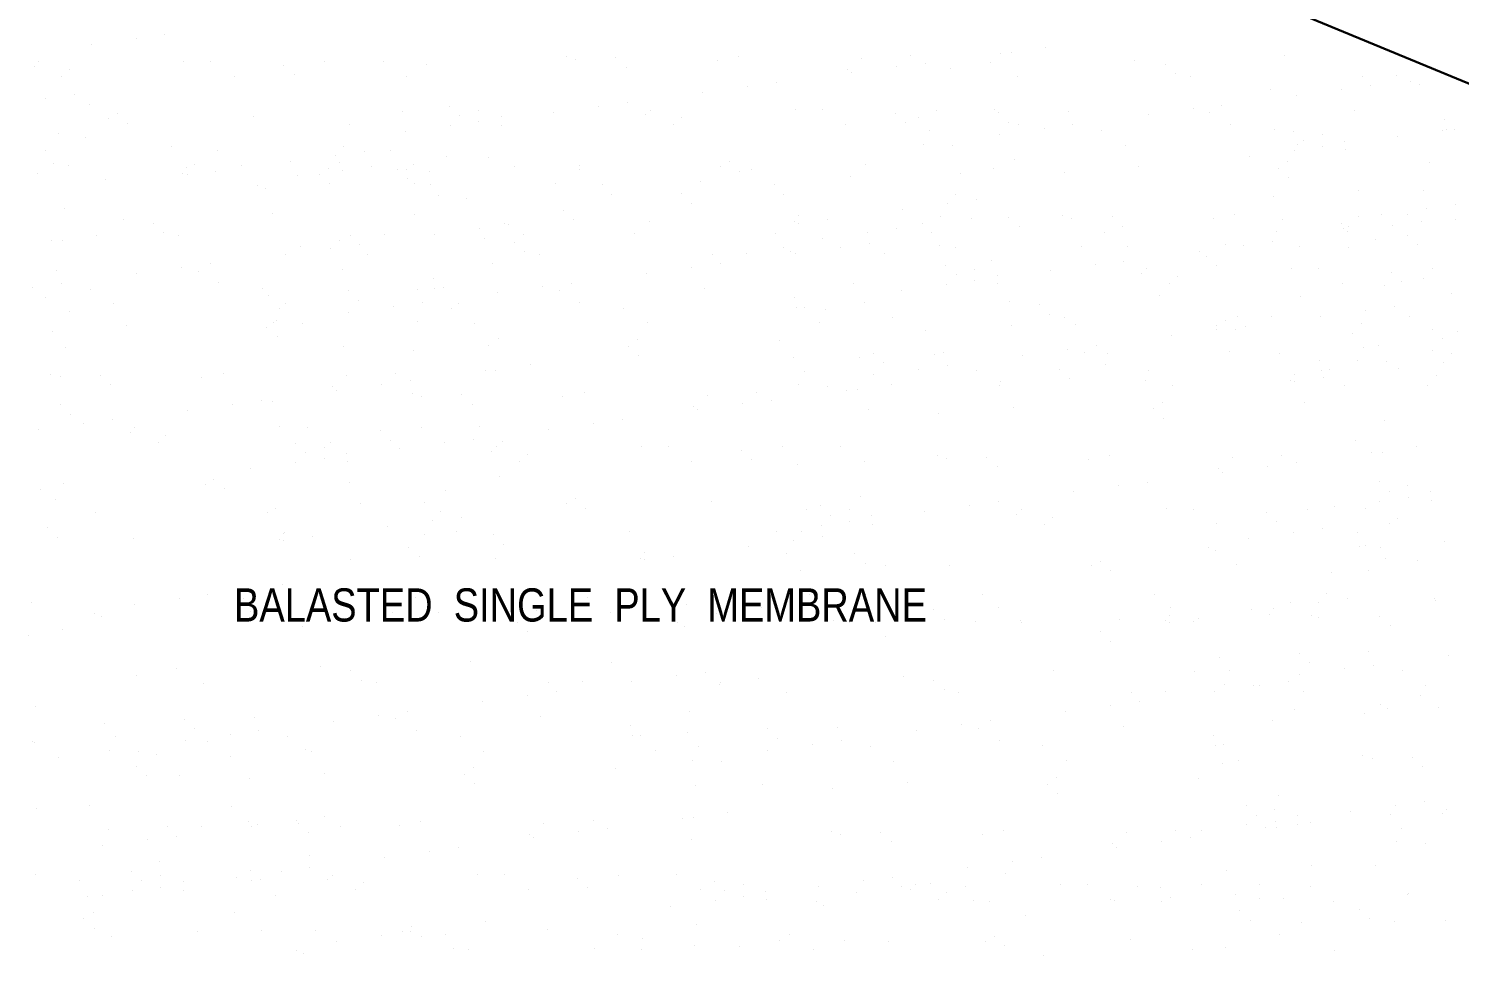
# Model space of a CAD drawing. Header units: inches. Extents: x 279 to 11006, y 233 to 7807.
# Drawn here: x 3591.6 to 3979.6, y 7100.5 to 7351.9 of the extents above; entities that cross this region are included whole.
import ezdxf

# ---------------------------------------------------------------- set-up
doc = ezdxf.new("R2010")
doc.units = ezdxf.units.IN
doc.header["$MEASUREMENT"] = 0
doc.linetypes.add('HIDDEN', pattern=[0.375, 0.25, -0.125])
doc.layers.add('ROOF LINE', color=7, linetype='Continuous', lineweight=30)
doc.layers.add('ROOFLINE', color=7, linetype='HIDDEN', lineweight=30)
doc.styles.add('ARCHENT', font='technical.ttf', dxfattribs={"height": 6})

msp = doc.modelspace()

# ---------------------------------------------------------------- linework, layer by layer
at = {"layer": 'ROOF LINE'}
msp.add_line((3793.16, 7415.33), (4009.68, 7325.59), dxfattribs=at)
at = {"layer": 'ROOFLINE', "color": 7, "linetype": 'Continuous', "lineweight": 25, "ltscale": 100}
for p, q in [((3620.77, 7349.26), (3620.77, 7349.26)), ((3628.58, 7350.29), (3628.58, 7350.29)), ((3608.57, 7347.66), (3608.57, 7347.66)), ((3855.23, 7345.25), (3855.23, 7345.25)), ((3858.1, 7345.37), (3858.1, 7345.37)), ((3867.42, 7346.85), (3867.42, 7346.85)), ((3593.09, 7341.61), (3593.09, 7341.61)), ((3594.34, 7342.91), (3594.34, 7342.91)), ((3633.6, 7343.07), (3633.6, 7343.07)), ((3641.05, 7343), (3641.05, 7343)), ((3660.84, 7342.01), (3660.84, 7342.01)), ((3671.97, 7342.89), (3671.97, 7342.89)), ((3687.76, 7343.08), (3687.76, 7343.08)), ((3699.44, 7342.13), (3699.44, 7342.13)), ((3737.47, 7344.37), (3737.47, 7344.37)), ((3739.96, 7343.59), (3739.96, 7343.59)), ((3750.91, 7343.97), (3750.91, 7343.97)), ((3753.67, 7341.43), (3753.67, 7341.43)), ((3778.33, 7343.41), (3778.33, 7343.41)), ((3784.18, 7344.46), (3784.18, 7344.46)), ((3817.59, 7343.91), (3817.59, 7343.91)), ((3827.05, 7341.54), (3827.05, 7341.54)), ((3830.89, 7344.54), (3830.89, 7344.54)), ((3834.85, 7342.56), (3834.85, 7342.56)), ((3852.38, 7342.8), (3852.38, 7342.8)), ((3891.65, 7343.3), (3891.65, 7343.3)), ((3899.8, 7342.24), (3899.8, 7342.24)), ((3932.16, 7344.76), (3932.16, 7344.76)), ((3600.66, 7338.88), (3600.66, 7338.88)), ((3602.7, 7340.8), (3602.7, 7340.8)), ((3647.37, 7338.97), (3647.37, 7338.97)), ((3663.61, 7339.48), (3663.61, 7339.48)), ((3694.09, 7339.05), (3694.09, 7339.05)), ((3794.48, 7337.25), (3794.48, 7337.25)), ((3813.69, 7340.92), (3813.69, 7340.92)), ((3814.85, 7339.93), (3814.85, 7339.93)), ((3841.66, 7341.03), (3841.66, 7341.03)), ((3859.9, 7338.86), (3859.9, 7338.86)), ((3902.57, 7339.7), (3902.57, 7339.7)), ((3906.61, 7338.95), (3906.61, 7338.95)), ((3953.32, 7339.04), (3953.32, 7339.04)), ((3962.59, 7339.19), (3962.59, 7339.19)), ((3966.34, 7337.68), (3966.34, 7337.68)), ((3975.95, 7339.19), (3975.95, 7339.19)), ((3604.06, 7333.98), (3604.06, 7333.98)), ((3774.47, 7334.61), (3774.47, 7334.61)), ((3786.67, 7336.22), (3786.67, 7336.22)), ((3928.32, 7335.43), (3928.32, 7335.43)), ((3935.57, 7333.88), (3935.57, 7333.88)), ((3947.76, 7335.48), (3947.76, 7335.48)), ((3955.57, 7336.51), (3955.57, 7336.51)), ((3968.83, 7336.9), (3968.83, 7336.9)), ((3596.25, 7332.95), (3596.25, 7332.95)), ((3608.15, 7331.28), (3608.15, 7331.28)), ((3693.15, 7329.51), (3693.15, 7329.51)), ((3705.81, 7330.8), (3705.81, 7330.8)), ((3713.53, 7329.78), (3713.53, 7329.78)), ((3746.29, 7330.9), (3746.29, 7330.9)), ((3754.1, 7331.93), (3754.1, 7331.93)), ((3760.24, 7329.86), (3760.24, 7329.86)), ((3799.5, 7330.03), (3799.5, 7330.03)), ((3806.95, 7329.95), (3806.95, 7329.95)), ((3837.87, 7329.84), (3837.87, 7329.84)), ((3853.66, 7330.04), (3853.66, 7330.04)), ((3873.56, 7329.42), (3873.56, 7329.42)), ((3907.39, 7330.17), (3907.39, 7330.17)), ((3915.2, 7331.19), (3915.2, 7331.19)), ((3951.19, 7329.74), (3951.19, 7329.74)), ((3613.37, 7327.55), (3613.37, 7327.55)), ((3615.75, 7328.84), (3615.75, 7328.84)), ((3618.52, 7326.31), (3618.52, 7326.31)), ((3652.64, 7328.05), (3652.64, 7328.05)), ((3678.54, 7325.8), (3678.54, 7325.8)), ((3705.92, 7325.58), (3705.92, 7325.58)), ((3708.58, 7328.27), (3708.58, 7328.27)), ((3713.72, 7326.61), (3713.72, 7326.61)), ((3719.73, 7328.06), (3719.73, 7328.06)), ((3719.85, 7325.75), (3719.85, 7325.75)), ((3734.1, 7329.3), (3734.1, 7329.3)), ((3758.99, 7328.57), (3758.99, 7328.57)), ((3766.56, 7325.83), (3766.56, 7325.83)), ((3768.6, 7327.75), (3768.6, 7327.75)), ((3813.28, 7325.92), (3813.28, 7325.92)), ((3826.74, 7328.96), (3826.74, 7328.96)), ((3829.51, 7326.43), (3829.51, 7326.43)), ((3833.05, 7327.96), (3833.05, 7327.96)), ((3854.71, 7329.07), (3854.71, 7329.07)), ((3857.48, 7326.54), (3857.48, 7326.54)), ((3859.99, 7326.01), (3859.99, 7326.01)), ((3874.82, 7325.88), (3874.82, 7325.88)), ((3895.19, 7328.56), (3895.19, 7328.56)), ((3911.93, 7329.24), (3911.93, 7329.24)), ((3917.5, 7326.02), (3917.5, 7326.02)), ((3975.64, 7327.23), (3975.64, 7327.23)), ((3599.82, 7323.36), (3599.82, 7323.36)), ((3607.04, 7322.49), (3607.04, 7322.49)), ((3693.72, 7323.98), (3693.72, 7323.98)), ((3835.96, 7324.27), (3835.96, 7324.27)), ((3854.82, 7323.24), (3854.82, 7323.24)), ((3867.01, 7324.85), (3867.01, 7324.85)), ((3882.67, 7324.36), (3882.67, 7324.36)), ((3929.38, 7324.44), (3929.38, 7324.44)), ((3934.69, 7324.11), (3934.69, 7324.11)), ((3942.4, 7323.08), (3942.4, 7323.08)), ((3962.98, 7322.6), (3962.98, 7322.6)), ((3975.17, 7324.21), (3975.17, 7324.21)), ((3976.1, 7324.53), (3976.1, 7324.53)), ((3978.4, 7324.7), (3978.4, 7324.7)), ((3596.24, 7318.83), (3596.24, 7318.83)), ((3630.39, 7319.94), (3630.39, 7319.94)), ((3642.95, 7318.92), (3642.95, 7318.92)), ((3677.11, 7320.03), (3677.11, 7320.03)), ((3682.78, 7318.59), (3682.78, 7318.59)), ((3689.66, 7319.01), (3689.66, 7319.01)), ((3834.44, 7320.56), (3834.44, 7320.56)), ((3842.29, 7320.24), (3842.29, 7320.24)), ((3889, 7320.33), (3889, 7320.33)), ((3934.8, 7318.89), (3934.8, 7318.89)), ((3935.71, 7320.41), (3935.71, 7320.41)), ((3937.46, 7321.57), (3937.46, 7321.57)), ((3942.6, 7319.92), (3942.6, 7319.92)), ((3948.6, 7321.37), (3948.6, 7321.37)), ((3948.73, 7319.06), (3948.73, 7319.06)), ((3598.29, 7315.24), (3598.29, 7315.24)), ((3602.56, 7314.8), (3602.56, 7314.8)), ((3634.55, 7314.17), (3634.55, 7314.17)), ((3636.66, 7315.06), (3636.66, 7315.06)), ((3649.27, 7314.89), (3649.27, 7314.89)), ((3662.78, 7315.96), (3662.78, 7315.96)), ((3672.92, 7313.99), (3672.92, 7313.99)), ((3674.98, 7317.57), (3674.98, 7317.57)), ((3675.93, 7315.56), (3675.93, 7315.56)), ((3684.64, 7314.59), (3684.64, 7314.59)), ((3695.99, 7314.98), (3695.99, 7314.98)), ((3705.01, 7317.28), (3705.01, 7317.28)), ((3716.44, 7317.02), (3716.44, 7317.02)), ((3723.51, 7314.59), (3723.51, 7314.59)), ((3740.9, 7314.69), (3740.9, 7314.69)), ((3779.27, 7314.5), (3779.27, 7314.5)), ((3781.65, 7315.8), (3781.65, 7315.8)), ((3818.54, 7315.01), (3818.54, 7315.01)), ((3853.33, 7313.9), (3853.33, 7313.9)), ((3859.05, 7316.47), (3859.05, 7316.47)), ((3892.59, 7314.4), (3892.59, 7314.4)), ((3922.6, 7317.29), (3922.6, 7317.29)), ((3930.55, 7314.06), (3930.55, 7314.06)), ((3933.11, 7315.86), (3933.11, 7315.86)), ((3971.48, 7315.68), (3971.48, 7315.68)), ((3594.04, 7312.71), (3594.04, 7312.71)), ((3612.43, 7311.11), (3612.43, 7311.11)), ((3633.45, 7312.63), (3633.45, 7312.63)), ((3634.6, 7312.25), (3634.6, 7312.25)), ((3642.41, 7313.28), (3642.41, 7313.28)), ((3664.64, 7311.96), (3664.64, 7311.96)), ((3670.57, 7312.32), (3670.57, 7312.32)), ((3676.83, 7313.56), (3676.83, 7313.56)), ((3691.59, 7313.84), (3691.59, 7313.84)), ((3694.21, 7313.62), (3694.21, 7313.62)), ((3694.35, 7311.3), (3694.35, 7311.3)), ((3696.27, 7310.02), (3696.27, 7310.02)), ((3700.39, 7313.22), (3700.39, 7313.22)), ((3740.92, 7313.7), (3740.92, 7313.7)), ((3773.9, 7310.34), (3773.9, 7310.34)), ((3784.42, 7313.26), (3784.42, 7313.26)), ((3787.63, 7313.79), (3787.63, 7313.79)), ((3814.41, 7311.8), (3814.41, 7311.8)), ((3844.44, 7312.75), (3844.44, 7312.75)), ((3872.41, 7312.86), (3872.41, 7312.86)), ((3933.31, 7311.53), (3933.31, 7311.53)), ((3653.82, 7309.5), (3653.82, 7309.5)), ((3655.75, 7308.56), (3655.75, 7308.56)), ((3673.34, 7309.79), (3673.34, 7309.79)), ((3700.53, 7309.59), (3700.53, 7309.59)), ((3702.87, 7306.72), (3702.87, 7306.72)), ((3734.64, 7309.84), (3734.64, 7309.84)), ((3747.25, 7309.67), (3747.25, 7309.67)), ((3749.58, 7306.81), (3749.58, 7306.81)), ((3768.55, 7307.1), (3768.55, 7307.1)), ((3793.96, 7309.76), (3793.96, 7309.76)), ((3796.29, 7306.9), (3796.29, 7306.9)), ((3843.01, 7306.98), (3843.01, 7306.98)), ((3929.27, 7306.53), (3929.27, 7306.53)), ((3952.39, 7307.89), (3952.39, 7307.89)), ((3969.78, 7307.99), (3969.78, 7307.99)), ((3601.45, 7303.17), (3601.45, 7303.17)), ((3710.4, 7305.89), (3710.4, 7305.89)), ((3736.56, 7302.63), (3736.56, 7302.63)), ((3771.31, 7304.57), (3771.31, 7304.57)), ((3828.68, 7302.91), (3828.68, 7302.91)), ((3840.88, 7304.52), (3840.88, 7304.52)), ((3848.68, 7305.55), (3848.68, 7305.55)), ((3970.75, 7303.13), (3970.75, 7303.13)), ((3978.56, 7304.16), (3978.56, 7304.16)), ((3617.33, 7300.22), (3617.33, 7300.22)), ((3625.48, 7299.15), (3625.48, 7299.15)), ((3657.84, 7301.68), (3657.84, 7301.68)), ((3696.21, 7301.5), (3696.21, 7301.5)), ((3720.67, 7299.16), (3720.67, 7299.16)), ((3721.63, 7298.74), (3721.63, 7298.74)), ((3739.32, 7300.1), (3739.32, 7300.1)), ((3759.94, 7299.66), (3759.94, 7299.66)), ((3799.35, 7299.58), (3799.35, 7299.58)), ((3800.45, 7301.12), (3800.45, 7301.12)), ((3800.5, 7299.2), (3800.5, 7299.2)), ((3808.31, 7300.23), (3808.31, 7300.23)), ((3833.99, 7299.06), (3833.99, 7299.06)), ((3838.82, 7300.94), (3838.82, 7300.94)), ((3847.4, 7300.31), (3847.4, 7300.31)), ((3857.49, 7300.79), (3857.49, 7300.79)), ((3872.02, 7301.3), (3872.02, 7301.3)), ((3874.51, 7300.52), (3874.51, 7300.52)), ((3885.46, 7300.9), (3885.46, 7300.9)), ((3888.22, 7298.36), (3888.22, 7298.36)), ((3912.88, 7300.34), (3912.88, 7300.34)), ((3918.73, 7301.39), (3918.73, 7301.39)), ((3931.75, 7300.03), (3931.75, 7300.03)), ((3947.74, 7299.07), (3947.74, 7299.07)), ((3952.14, 7300.84), (3952.14, 7300.84)), ((3958.56, 7301.53), (3958.56, 7301.53)), ((3961.6, 7298.47), (3961.6, 7298.47)), ((3965.44, 7301.48), (3965.44, 7301.48)), ((3969.4, 7299.5), (3969.4, 7299.5)), ((3978.46, 7300.12), (3978.46, 7300.12)), ((3610.08, 7295.94), (3610.08, 7295.94)), ((3628.25, 7296.62), (3628.25, 7296.62)), ((3632.29, 7295.87), (3632.29, 7295.87)), ((3676.04, 7294.5), (3676.04, 7294.5)), ((3679, 7295.95), (3679, 7295.95)), ((3688.27, 7296.11), (3688.27, 7296.11)), ((3701.63, 7296.11), (3701.63, 7296.11)), ((3713.82, 7297.72), (3713.82, 7297.72)), ((3715.3, 7295), (3715.3, 7295)), ((3725.72, 7296.04), (3725.72, 7296.04)), ((3755.81, 7296.46), (3755.81, 7296.46)), ((3794.18, 7296.28), (3794.18, 7296.28)), ((3807.02, 7294.99), (3807.02, 7294.99)), ((3819.22, 7296.6), (3819.22, 7296.6)), ((3827.03, 7297.63), (3827.03, 7297.63)), ((3836.59, 7296.65), (3836.59, 7296.65)), ((3860.25, 7298.26), (3860.25, 7298.26)), ((3883.31, 7296.74), (3883.31, 7296.74)), ((3930.02, 7296.83), (3930.02, 7296.83)), ((3948.24, 7297.85), (3948.24, 7297.85)), ((3949.4, 7296.86), (3949.4, 7296.86)), ((3949.67, 7298.13), (3949.67, 7298.13)), ((3956.8, 7294.84), (3956.8, 7294.84)), ((3965.44, 7295.94), (3965.44, 7295.94)), ((3597.89, 7294.33), (3597.89, 7294.33)), ((3600.77, 7294.45), (3600.77, 7294.45)), ((3661.25, 7290.79), (3661.25, 7290.79)), ((3665.31, 7292.73), (3665.31, 7292.73)), ((3673.44, 7292.4), (3673.44, 7292.4)), ((3681.25, 7293.43), (3681.25, 7293.43)), ((3723.45, 7293.94), (3723.45, 7293.94)), ((3726.22, 7291.4), (3726.22, 7291.4)), ((3730.26, 7290.65), (3730.26, 7290.65)), ((3776.98, 7290.74), (3776.98, 7290.74)), ((3786.24, 7290.89), (3786.24, 7290.89)), ((3796.21, 7292.54), (3796.21, 7292.54)), ((3798.14, 7291.6), (3798.14, 7291.6)), ((3799.6, 7290.89), (3799.6, 7290.89)), ((3811.79, 7292.5), (3811.79, 7292.5)), ((3819.6, 7293.53), (3819.6, 7293.53)), ((3823.69, 7290.82), (3823.69, 7290.82)), ((3838.65, 7293.06), (3838.65, 7293.06)), ((3842.92, 7292.62), (3842.92, 7292.62)), ((3877.02, 7292.88), (3877.02, 7292.88)), ((3889.63, 7292.71), (3889.63, 7292.71)), ((3909.03, 7291.54), (3909.03, 7291.54)), ((3916.29, 7293.38), (3916.29, 7293.38)), ((3921.22, 7293.15), (3921.22, 7293.15)), ((3929.03, 7294.18), (3929.03, 7294.18)), ((3936.34, 7292.8), (3936.34, 7292.8)), ((3949.55, 7292.47), (3949.55, 7292.47)), ((3968.2, 7293.4), (3968.2, 7293.4)), ((3633.07, 7287.08), (3633.07, 7287.08)), ((3640.88, 7288.11), (3640.88, 7288.11)), ((3683.55, 7290.56), (3683.55, 7290.56)), ((3717.39, 7288.12), (3717.39, 7288.12)), ((3771.42, 7287.18), (3771.42, 7287.18)), ((3779.22, 7288.21), (3779.22, 7288.21)), ((3840.36, 7287.73), (3840.36, 7287.73)), ((3852.79, 7288.93), (3852.79, 7288.93)), ((3880.84, 7287.83), (3880.84, 7287.83)), ((3888.65, 7288.86), (3888.65, 7288.86)), ((3894.79, 7286.8), (3894.79, 7286.8)), ((3910.93, 7290.14), (3910.93, 7290.14)), ((3913.7, 7287.61), (3913.7, 7287.61)), ((3934.05, 7286.96), (3934.05, 7286.96)), ((3941.5, 7286.88), (3941.5, 7286.88)), ((3972.42, 7286.78), (3972.42, 7286.78)), ((3599.24, 7286.34), (3599.24, 7286.34)), ((3620.87, 7285.48), (3620.87, 7285.48)), ((3637.61, 7286.16), (3637.61, 7286.16)), ((3643.18, 7282.94), (3643.18, 7282.94)), ((3676.87, 7286.66), (3676.87, 7286.66)), ((3701.32, 7284.15), (3701.32, 7284.15)), ((3738.85, 7282.89), (3738.85, 7282.89)), ((3759.22, 7285.58), (3759.22, 7285.58)), ((3815.36, 7282.9), (3815.36, 7282.9)), ((3843.13, 7285.2), (3843.13, 7285.2)), ((3848.08, 7286.71), (3848.08, 7286.71)), ((3848.27, 7283.54), (3848.27, 7283.54)), ((3854.28, 7285), (3854.28, 7285)), ((3868.65, 7286.23), (3868.65, 7286.23)), ((3893.54, 7285.5), (3893.54, 7285.5)), ((3903.15, 7284.68), (3903.15, 7284.68)), ((3947.83, 7282.85), (3947.83, 7282.85)), ((3961.29, 7285.89), (3961.29, 7285.89)), ((3964.06, 7283.36), (3964.06, 7283.36)), ((3969.95, 7284.07), (3969.95, 7284.07)), ((3592.69, 7281.77), (3592.69, 7281.77)), ((3596.32, 7279.12), (3596.32, 7279.12)), ((3600.5, 7282.79), (3600.5, 7282.79)), ((3608.35, 7281.27), (3608.35, 7281.27)), ((3655.06, 7281.36), (3655.06, 7281.36)), ((3656.7, 7279.66), (3656.7, 7279.66)), ((3678.36, 7280.77), (3678.36, 7280.77)), ((3697.21, 7281.12), (3697.21, 7281.12)), ((3701.78, 7281.45), (3701.78, 7281.45)), ((3704.08, 7281.61), (3704.08, 7281.61)), ((3718.85, 7280.26), (3718.85, 7280.26)), ((3731.04, 7281.86), (3731.04, 7281.86)), ((3735.58, 7280.94), (3735.58, 7280.94)), ((3774.85, 7281.44), (3774.85, 7281.44)), ((3828.27, 7280.91), (3828.27, 7280.91)), ((3840.47, 7282.52), (3840.47, 7282.52)), ((3854.4, 7282.68), (3854.4, 7282.68)), ((3898.2, 7279.5), (3898.2, 7279.5)), ((3901.11, 7282.77), (3901.11, 7282.77)), ((3936.57, 7279.32), (3936.57, 7279.32)), ((3959.23, 7282.29), (3959.23, 7282.29)), ((3977.47, 7280.13), (3977.47, 7280.13)), ((3602.65, 7275.09), (3602.65, 7275.09)), ((3614.68, 7277.24), (3614.68, 7277.24)), ((3659.61, 7275.97), (3659.61, 7275.97)), ((3661.39, 7277.33), (3661.39, 7277.33)), ((3681.13, 7278.23), (3681.13, 7278.23)), ((3690.66, 7276.55), (3690.66, 7276.55)), ((3698.47, 7277.58), (3698.47, 7277.58)), ((3706.32, 7276.06), (3706.32, 7276.06)), ((3708.1, 7277.42), (3708.1, 7277.42)), ((3741.15, 7277.72), (3741.15, 7277.72)), ((3753.04, 7276.14), (3753.04, 7276.14)), ((3799.29, 7278.93), (3799.29, 7278.93)), ((3799.75, 7276.23), (3799.75, 7276.23)), ((3802.06, 7276.4), (3802.06, 7276.4)), ((3807.7, 7275.76), (3807.7, 7275.76)), ((3818.42, 7277.54), (3818.42, 7277.54)), ((3857.69, 7278.04), (3857.69, 7278.04)), ((3865.84, 7276.97), (3865.84, 7276.97)), ((3954.18, 7275.54), (3954.18, 7275.54)), ((3961.99, 7276.56), (3961.99, 7276.56)), ((3618.27, 7271.32), (3618.27, 7271.32)), ((3658.1, 7272.26), (3658.1, 7272.26)), ((3658.79, 7272.78), (3658.79, 7272.78)), ((3665.94, 7271.94), (3665.94, 7271.94)), ((3678.47, 7274.94), (3678.47, 7274.94)), ((3697.16, 7272.6), (3697.16, 7272.6)), ((3712.65, 7272.03), (3712.65, 7272.03)), ((3759.36, 7272.11), (3759.36, 7272.11)), ((3806.07, 7272.2), (3806.07, 7272.2)), ((3825.94, 7273.6), (3825.94, 7273.6)), ((3858.06, 7271.52), (3858.06, 7271.52)), ((3868.61, 7274.44), (3868.61, 7274.44)), ((3872.65, 7273.69), (3872.65, 7273.69)), ((3875.45, 7271.62), (3875.45, 7271.62)), ((3913.82, 7271.43), (3913.82, 7271.43)), ((3916.2, 7272.73), (3916.2, 7272.73)), ((3919.36, 7273.77), (3919.36, 7273.77)), ((3921.61, 7271.25), (3921.61, 7271.25)), ((3928.63, 7273.93), (3928.63, 7273.93)), ((3941.99, 7273.93), (3941.99, 7273.93)), ((3953.09, 7271.94), (3953.09, 7271.94)), ((3966.07, 7273.86), (3966.07, 7273.86)), ((3598.09, 7269.77), (3598.09, 7269.77)), ((3656.23, 7270.98), (3656.23, 7270.98)), ((3658.99, 7268.45), (3658.99, 7268.45)), ((3719.01, 7267.93), (3719.01, 7267.93)), ((3756.76, 7267.56), (3756.76, 7267.56)), ((3795.13, 7267.38), (3795.13, 7267.38)), ((3834.94, 7270.16), (3834.94, 7270.16)), ((3901.61, 7268.61), (3901.61, 7268.61)), ((3913.8, 7270.22), (3913.8, 7270.22)), ((3918.97, 7270.19), (3918.97, 7270.19)), ((3950.62, 7269.23), (3950.62, 7269.23)), ((3972.28, 7270.34), (3972.28, 7270.34)), ((3975.04, 7267.8), (3975.04, 7267.8)), ((3978.99, 7269.68), (3978.99, 7269.68)), ((3601.71, 7265.55), (3601.71, 7265.55)), ((3676.98, 7265.6), (3676.98, 7265.6)), ((3696.06, 7264.55), (3696.06, 7264.55)), ((3716.25, 7266.1), (3716.25, 7266.1)), ((3754.2, 7265.76), (3754.2, 7265.76)), ((3820.75, 7263.81), (3820.75, 7263.81)), ((3837.42, 7263.65), (3837.42, 7263.65)), ((3839.6, 7264.16), (3839.6, 7264.16)), ((3873.43, 7264.9), (3873.43, 7264.9)), ((3877.97, 7263.98), (3877.97, 7263.98)), ((3881.23, 7265.93), (3881.23, 7265.93)), ((3884.13, 7263.74), (3884.13, 7263.74)), ((3917.23, 7264.48), (3917.23, 7264.48)), ((3930.84, 7263.83), (3930.84, 7263.83)), ((3953.53, 7265.54), (3953.53, 7265.54)), ((3957.75, 7265.94), (3957.75, 7265.94)), ((3972.39, 7264.51), (3972.39, 7264.51)), ((3977.56, 7263.91), (3977.56, 7263.91)), ((3727.65, 7260.7), (3727.65, 7260.7)), ((3756.96, 7263.23), (3756.96, 7263.23)), ((3799.09, 7262.7), (3799.09, 7262.7)), ((3816.99, 7262.72), (3816.99, 7262.72)), ((3823.51, 7261.27), (3823.51, 7261.27)), ((3833.05, 7259.58), (3833.05, 7259.58)), ((3840.86, 7260.61), (3840.86, 7260.61)), ((3861.23, 7263.3), (3861.23, 7263.3)), ((3871.11, 7259.56), (3871.11, 7259.56)), ((3883.54, 7260.76), (3883.54, 7260.76)), ((3941.68, 7261.97), (3941.68, 7261.97)), ((3952.01, 7261.83), (3952.01, 7261.83)), ((3959.85, 7261.51), (3959.85, 7261.51)), ((3963.23, 7259.85), (3963.23, 7259.85)), ((3975.43, 7261.45), (3975.43, 7261.45)), ((3597.69, 7258.22), (3597.69, 7258.22)), ((3600.19, 7257.44), (3600.19, 7257.44)), ((3611.14, 7257.81), (3611.14, 7257.81)), ((3638.56, 7257.25), (3638.56, 7257.25)), ((3644.41, 7258.3), (3644.41, 7258.3)), ((3677.82, 7257.76), (3677.82, 7257.76)), ((3691.12, 7258.39), (3691.12, 7258.39)), ((3695.08, 7256.41), (3695.08, 7256.41)), ((3715.46, 7259.09), (3715.46, 7259.09)), ((3718.33, 7259.22), (3718.33, 7259.22)), ((3802, 7259.01), (3802, 7259.01)), ((3820.86, 7257.98), (3820.86, 7257.98)), ((3848.71, 7259.09), (3848.71, 7259.09)), ((3855.22, 7256.09), (3855.22, 7256.09)), ((3873.88, 7257.03), (3873.88, 7257.03)), ((3894.49, 7256.6), (3894.49, 7256.6)), ((3895.42, 7259.18), (3895.42, 7259.18)), ((3933.9, 7256.51), (3933.9, 7256.51)), ((3935, 7258.06), (3935, 7258.06)), ((3935.05, 7256.13), (3935.05, 7256.13)), ((3942.13, 7259.27), (3942.13, 7259.27)), ((3942.86, 7257.16), (3942.86, 7257.16)), ((3944.44, 7259.43), (3944.44, 7259.43)), ((3973.37, 7257.87), (3973.37, 7257.87)), ((3613.9, 7255.28), (3613.9, 7255.28)), ((3673.92, 7254.77), (3673.92, 7254.77)), ((3675.08, 7253.78), (3675.08, 7253.78)), ((3687.28, 7255.38), (3687.28, 7255.38)), ((3695.67, 7253), (3695.67, 7253)), ((3698.16, 7252.22), (3698.16, 7252.22)), ((3709.11, 7252.6), (3709.11, 7252.6)), ((3736.53, 7252.04), (3736.53, 7252.04)), ((3742.38, 7253.09), (3742.38, 7253.09)), ((3775.79, 7252.54), (3775.79, 7252.54)), ((3789.09, 7253.17), (3789.09, 7253.17)), ((3800.48, 7255.3), (3800.48, 7255.3)), ((3808.32, 7254.98), (3808.32, 7254.98)), ((3813.43, 7253.88), (3813.43, 7253.88)), ((3816.31, 7254), (3816.31, 7254)), ((3825.62, 7255.48), (3825.62, 7255.48)), ((3855.04, 7255.06), (3855.04, 7255.06)), ((3901.75, 7255.15), (3901.75, 7255.15)), ((3948.46, 7255.24), (3948.46, 7255.24)), ((3970.9, 7255.17), (3970.9, 7255.17)), ((3600.15, 7249.88), (3600.15, 7249.88)), ((3634.7, 7248.46), (3634.7, 7248.46)), ((3646.9, 7250.07), (3646.9, 7250.07)), ((3654.71, 7251.09), (3654.71, 7251.09)), ((3657.64, 7250.76), (3657.64, 7250.76)), ((3711.87, 7250.06), (3711.87, 7250.06)), ((3771.89, 7249.55), (3771.89, 7249.55)), ((3773.05, 7248.56), (3773.05, 7248.56)), ((3785.25, 7250.17), (3785.25, 7250.17)), ((3793.06, 7251.19), (3793.06, 7251.19)), ((3819.37, 7248.63), (3819.37, 7248.63)), ((3858.63, 7249.14), (3858.63, 7249.14)), ((3896.59, 7248.8), (3896.59, 7248.8)), ((3899.15, 7250.6), (3899.15, 7250.6)), ((3937.52, 7250.41), (3937.52, 7250.41)), ((3602.91, 7247.34), (3602.91, 7247.34)), ((3606.52, 7244.75), (3606.52, 7244.75)), ((3614.33, 7245.78), (3614.33, 7245.78)), ((3744.87, 7244.85), (3744.87, 7244.85)), ((3752.68, 7245.88), (3752.68, 7245.88)), ((3838.44, 7247.59), (3838.44, 7247.59)), ((3899.35, 7246.27), (3899.35, 7246.27)), ((3959.37, 7245.75), (3959.37, 7245.75)), ((3594.33, 7243.14), (3594.33, 7243.14)), ((3619.22, 7242.41), (3619.22, 7242.41)), ((3620.47, 7243.71), (3620.47, 7243.71)), ((3628.83, 7241.6), (3628.83, 7241.6)), ((3659.73, 7243.88), (3659.73, 7243.88)), ((3667.18, 7243.8), (3667.18, 7243.8)), ((3686.97, 7242.81), (3686.97, 7242.81)), ((3689.74, 7240.28), (3689.74, 7240.28)), ((3698.1, 7243.69), (3698.1, 7243.69)), ((3712.3, 7240.56), (3712.3, 7240.56)), ((3713.89, 7243.89), (3713.89, 7243.89)), ((3732.68, 7243.24), (3732.68, 7243.24)), ((3951.56, 7240.33), (3951.56, 7240.33)), ((3626.79, 7239.68), (3626.79, 7239.68)), ((3664.02, 7239.43), (3664.02, 7239.43)), ((3666.78, 7236.9), (3666.78, 7236.9)), ((3671.73, 7238.41), (3671.73, 7238.41)), ((3673.5, 7239.77), (3673.5, 7239.77)), ((3677.93, 7236.69), (3677.93, 7236.69)), ((3692.3, 7237.93), (3692.3, 7237.93)), ((3704.5, 7239.53), (3704.5, 7239.53)), ((3717.19, 7237.2), (3717.19, 7237.2)), ((3718.44, 7238.49), (3718.44, 7238.49)), ((3720.22, 7239.86), (3720.22, 7239.86)), ((3726.8, 7236.38), (3726.8, 7236.38)), ((3757.7, 7238.66), (3757.7, 7238.66)), ((3765.15, 7238.58), (3765.15, 7238.58)), ((3784.94, 7237.59), (3784.94, 7237.59)), ((3796.08, 7238.48), (3796.08, 7238.48)), ((3811.86, 7238.67), (3811.86, 7238.67)), ((3955.82, 7236.91), (3955.82, 7236.91)), ((3958.69, 7237.04), (3958.69, 7237.04)), ((3968.01, 7238.52), (3968.01, 7238.52)), ((3651.92, 7232.61), (3651.92, 7232.61)), ((3664.12, 7234.21), (3664.12, 7234.21)), ((3671.93, 7235.24), (3671.93, 7235.24)), ((3678.05, 7234.38), (3678.05, 7234.38)), ((3724.76, 7234.47), (3724.76, 7234.47)), ((3771.48, 7234.55), (3771.48, 7234.55)), ((3787.71, 7235.06), (3787.71, 7235.06)), ((3800.03, 7233.79), (3800.03, 7233.79)), ((3818.19, 7234.64), (3818.19, 7234.64)), ((3838.05, 7236.04), (3838.05, 7236.04)), ((3840.54, 7235.26), (3840.54, 7235.26)), ((3851.49, 7235.63), (3851.49, 7235.63)), ((3854.26, 7233.1), (3854.26, 7233.1)), ((3878.92, 7235.07), (3878.92, 7235.07)), ((3884.77, 7236.12), (3884.77, 7236.12)), ((3914.28, 7232.59), (3914.28, 7232.59)), ((3918.18, 7235.58), (3918.18, 7235.58)), ((3927.63, 7233.2), (3927.63, 7233.2)), ((3931.48, 7236.21), (3931.48, 7236.21)), ((3935.44, 7234.23), (3935.44, 7234.23)), ((3601.13, 7228.53), (3601.13, 7228.53)), ((3641.88, 7229.64), (3641.88, 7229.64)), ((3678.77, 7228.85), (3678.77, 7228.85)), ((3719.28, 7230.31), (3719.28, 7230.31)), ((3895.07, 7228.91), (3895.07, 7228.91)), ((3915.44, 7231.6), (3915.44, 7231.6)), ((3957.93, 7229), (3957.93, 7229)), ((3594.92, 7226.95), (3594.92, 7226.95)), ((3639.5, 7228.35), (3639.5, 7228.35)), ((3644.65, 7227.11), (3644.65, 7227.11)), ((3704.67, 7226.6), (3704.67, 7226.6)), ((3817.25, 7225.1), (3817.25, 7225.1)), ((3875.06, 7226.28), (3875.06, 7226.28)), ((3887.26, 7227.89), (3887.26, 7227.89)), ((3960.7, 7226.47), (3960.7, 7226.47)), ((3965.64, 7227.98), (3965.64, 7227.98)), ((3965.84, 7224.81), (3965.84, 7224.81)), ((3971.84, 7226.26), (3971.84, 7226.26)), ((3599.01, 7224.25), (3599.01, 7224.25)), ((3658.59, 7221.86), (3658.59, 7221.86)), ((3681.71, 7223.22), (3681.71, 7223.22)), ((3699.1, 7223.32), (3699.1, 7223.32)), ((3703.23, 7220.83), (3703.23, 7220.83)), ((3737.47, 7223.13), (3737.47, 7223.13)), ((3739.85, 7224.43), (3739.85, 7224.43)), ((3742.62, 7221.89), (3742.62, 7221.89)), ((3776.74, 7223.64), (3776.74, 7223.64)), ((3802.64, 7221.38), (3802.64, 7221.38)), ((3806.4, 7222.47), (3806.4, 7222.47)), ((3814.11, 7221.45), (3814.11, 7221.45)), ((3834.69, 7220.96), (3834.69, 7220.96)), ((3846.88, 7222.57), (3846.88, 7222.57)), ((3854.69, 7223.6), (3854.69, 7223.6)), ((3860.83, 7221.53), (3860.83, 7221.53)), ((3900.09, 7221.7), (3900.09, 7221.7)), ((3907.54, 7221.62), (3907.54, 7221.62)), ((3938.46, 7221.51), (3938.46, 7221.51)), ((3945.84, 7222.18), (3945.84, 7222.18)), ((3954.25, 7221.71), (3954.25, 7221.71)), ((3958.04, 7223.78), (3958.04, 7223.78)), ((3971.97, 7223.95), (3971.97, 7223.95)), ((3609.81, 7220.66), (3609.81, 7220.66)), ((3656.52, 7220.74), (3656.52, 7220.74)), ((3701.11, 7218.37), (3701.11, 7218.37)), ((3708.91, 7219.4), (3708.91, 7219.4)), ((3806.51, 7217.25), (3806.51, 7217.25)), ((3809.17, 7219.93), (3809.17, 7219.93)), ((3814.31, 7218.28), (3814.31, 7218.28)), ((3820.31, 7219.73), (3820.31, 7219.73)), ((3820.44, 7217.42), (3820.44, 7217.42)), ((3859.58, 7220.23), (3859.58, 7220.23)), ((3867.15, 7217.5), (3867.15, 7217.5)), ((3869.19, 7219.42), (3869.19, 7219.42)), ((3913.86, 7217.59), (3913.86, 7217.59)), ((3927.33, 7220.63), (3927.33, 7220.63)), ((3930.1, 7218.1), (3930.1, 7218.1)), ((3960.58, 7217.68), (3960.58, 7217.68)), ((3962.83, 7218.98), (3962.83, 7218.98)), ((3596.79, 7216.48), (3596.79, 7216.48)), ((3599.55, 7213.94), (3599.55, 7213.94)), ((3620.16, 7213.51), (3620.16, 7213.51)), ((3659.58, 7213.43), (3659.58, 7213.43)), ((3660.68, 7214.97), (3660.68, 7214.97)), ((3660.73, 7213.05), (3660.73, 7213.05)), ((3661.07, 7215.35), (3661.07, 7215.35)), ((3668.54, 7214.08), (3668.54, 7214.08)), ((3688.91, 7216.76), (3688.91, 7216.76)), ((3699.05, 7214.79), (3699.05, 7214.79)), ((3707.78, 7215.44), (3707.78, 7215.44)), ((3717.72, 7214.64), (3717.72, 7214.64)), ((3754.5, 7215.53), (3754.5, 7215.53)), ((3794.31, 7215.65), (3794.31, 7215.65)), ((3799.08, 7213.15), (3799.08, 7213.15)), ((3801.21, 7215.61), (3801.21, 7215.61)), ((3806.89, 7214.18), (3806.89, 7214.18)), ((3922.45, 7213.66), (3922.45, 7213.66)), ((3934.64, 7215.27), (3934.64, 7215.27)), ((3942.45, 7216.3), (3942.45, 7216.3)), ((3952.02, 7215.32), (3952.02, 7215.32)), ((3694.76, 7211.26), (3694.76, 7211.26)), ((3720.48, 7212.11), (3720.48, 7212.11)), ((3758.65, 7209.76), (3758.65, 7209.76)), ((3786.88, 7211.54), (3786.88, 7211.54)), ((3797.02, 7209.57), (3797.02, 7209.57)), ((3815.69, 7209.42), (3815.69, 7209.42)), ((3911.63, 7211.21), (3911.63, 7211.21)), ((3913.56, 7210.27), (3913.56, 7210.27)), ((3952.51, 7211.42), (3952.51, 7211.42)), ((3954.08, 7211.73), (3954.08, 7211.73)), ((3958.35, 7211.29), (3958.35, 7211.29)), ((3975.63, 7212.79), (3975.63, 7212.79)), ((3678.87, 7207.79), (3678.87, 7207.79)), ((3697.53, 7208.73), (3697.53, 7208.73)), ((3718.14, 7208.29), (3718.14, 7208.29)), ((3757.55, 7208.21), (3757.55, 7208.21)), ((3758.7, 7207.83), (3758.7, 7207.83)), ((3766.51, 7208.86), (3766.51, 7208.86)), ((3818.46, 7206.89), (3818.46, 7206.89)), ((3824.1, 7206.25), (3824.1, 7206.25)), ((3841.49, 7206.35), (3841.49, 7206.35)), ((3879.86, 7206.17), (3879.86, 7206.17)), ((3882.24, 7207.46), (3882.24, 7207.46)), ((3919.13, 7206.67), (3919.13, 7206.67)), ((3959.64, 7208.13), (3959.64, 7208.13)), ((3968.22, 7207.6), (3968.22, 7207.6)), ((3800.98, 7204.89), (3800.98, 7204.89)), ((3885.01, 7204.93), (3885.01, 7204.93)), ((3945.03, 7204.42), (3945.03, 7204.42)), ((3954.99, 7204.92), (3954.99, 7204.92)), ((3640.23, 7198.42), (3640.23, 7198.42)), ((3660.6, 7201.11), (3660.6, 7201.11)), ((3696.51, 7197.53), (3696.51, 7197.53)), ((3743.22, 7197.62), (3743.22, 7197.62)), ((3803.46, 7198.39), (3803.46, 7198.39)), ((3818.67, 7198.5), (3818.67, 7198.5)), ((3850.17, 7198.48), (3850.17, 7198.48)), ((3896.88, 7198.56), (3896.88, 7198.56)), ((3943.59, 7198.65), (3943.59, 7198.65)), ((3592.31, 7196.14), (3592.31, 7196.14)), ((3620.23, 7195.79), (3620.23, 7195.79)), ((3632.42, 7197.39), (3632.42, 7197.39)), ((3649.8, 7197.45), (3649.8, 7197.45)), ((3651.86, 7193.85), (3651.86, 7193.85)), ((3690.23, 7193.67), (3690.23, 7193.67)), ((3729.49, 7194.17), (3729.49, 7194.17)), ((3770, 7195.64), (3770, 7195.64)), ((3790.48, 7194.79), (3790.48, 7194.79)), ((3798.29, 7195.82), (3798.29, 7195.82)), ((3807.86, 7194.84), (3807.86, 7194.84)), ((3837.15, 7194.3), (3837.15, 7194.3)), ((3854.57, 7194.93), (3854.57, 7194.93)), ((3901.28, 7195.02), (3901.28, 7195.02)), ((3923.12, 7194.43), (3923.12, 7194.43)), ((3929.27, 7194.58), (3929.27, 7194.58)), ((3933.85, 7196.21), (3933.85, 7196.21)), ((3941.47, 7196.19), (3941.47, 7196.19)), ((3949.27, 7197.22), (3949.27, 7197.22)), ((3972.79, 7197.36), (3972.79, 7197.36)), ((3973.11, 7196.71), (3973.11, 7196.71)), ((3609.41, 7193.33), (3609.41, 7193.33)), ((3611.34, 7192.39), (3611.34, 7192.39)), ((3656.12, 7193.42), (3656.12, 7193.42)), ((3665.99, 7189.72), (3665.99, 7189.72)), ((3702.84, 7193.5), (3702.84, 7193.5)), ((3724.14, 7190.93), (3724.14, 7190.93)), ((3749.55, 7193.59), (3749.55, 7193.59)), ((3767.47, 7190.73), (3767.47, 7190.73)), ((3769.4, 7189.79), (3769.4, 7189.79)), ((3778.29, 7193.18), (3778.29, 7193.18)), ((3809.92, 7191.25), (3809.92, 7191.25)), ((3814.19, 7190.81), (3814.19, 7190.81)), ((3821.26, 7190.83), (3821.26, 7190.83)), ((3839.91, 7191.76), (3839.91, 7191.76)), ((3848.29, 7191.07), (3848.29, 7191.07)), ((3860.52, 7191.33), (3860.52, 7191.33)), ((3860.9, 7190.9), (3860.9, 7190.9)), ((3887.55, 7191.57), (3887.55, 7191.57)), ((3899.94, 7191.25), (3899.94, 7191.25)), ((3901.04, 7192.79), (3901.04, 7192.79)), ((3901.09, 7190.87), (3901.09, 7190.87)), ((3907.61, 7190.99), (3907.61, 7190.99)), ((3908.9, 7191.9), (3908.9, 7191.9)), ((3928.07, 7193.03), (3928.07, 7193.03)), ((3939.41, 7192.61), (3939.41, 7192.61)), ((3941.36, 7192.27), (3941.36, 7192.27)), ((3958.08, 7192.46), (3958.08, 7192.46)), ((3960.84, 7189.93), (3960.84, 7189.93)), ((3591.63, 7187.42), (3591.63, 7187.42)), ((3600.94, 7188.91), (3600.94, 7188.91)), ((3726.9, 7188.4), (3726.9, 7188.4)), ((3824.06, 7187.12), (3824.06, 7187.12)), ((3882.2, 7188.33), (3882.2, 7188.33)), ((3884.96, 7185.79), (3884.96, 7185.79)), ((3936.17, 7182.47), (3936.17, 7182.47)), ((3955.02, 7182.83), (3955.02, 7182.83)), ((3976.66, 7181.96), (3976.66, 7181.96)), ((3631.63, 7178.33), (3631.63, 7178.33)), ((3670.89, 7178.83), (3670.89, 7178.83)), ((3711.4, 7180.29), (3711.4, 7180.29)), ((3749.77, 7180.11), (3749.77, 7180.11)), ((3914.51, 7181.37), (3914.51, 7181.37)), ((3938.94, 7179.94), (3938.94, 7179.94)), ((3948.48, 7178.25), (3948.48, 7178.25)), ((3956.28, 7179.28), (3956.28, 7179.28)), ((3620.9, 7176.56), (3620.9, 7176.56)), ((3639.14, 7174.39), (3639.14, 7174.39)), ((3679.04, 7177.77), (3679.04, 7177.77)), ((3681.81, 7175.23), (3681.81, 7175.23)), ((3685.85, 7174.48), (3685.85, 7174.48)), ((3732.57, 7174.57), (3732.57, 7174.57)), ((3741.83, 7174.72), (3741.83, 7174.72)), ((3755.19, 7174.72), (3755.19, 7174.72)), ((3767.38, 7176.33), (3767.38, 7176.33)), ((3775.19, 7177.36), (3775.19, 7177.36)), ((3779.28, 7174.65), (3779.28, 7174.65)), ((3789.69, 7175.73), (3789.69, 7175.73)), ((3828.95, 7176.23), (3828.95, 7176.23)), ((3837.11, 7175.16), (3837.11, 7175.16)), ((3869.47, 7177.69), (3869.47, 7177.69)), ((3907.84, 7177.51), (3907.84, 7177.51)), ((3917.42, 7177.68), (3917.42, 7177.68)), ((3933.25, 7174.75), (3933.25, 7174.75)), ((3936.28, 7176.65), (3936.28, 7176.65)), ((3964.14, 7177.76), (3964.14, 7177.76)), ((3727.01, 7171.01), (3727.01, 7171.01)), ((3734.81, 7172.04), (3734.81, 7172.04)), ((3778.96, 7173.95), (3778.96, 7173.95)), ((3797.2, 7171.79), (3797.2, 7171.79)), ((3839.87, 7172.63), (3839.87, 7172.63)), ((3843.92, 7171.88), (3843.92, 7171.88)), ((3890.63, 7171.96), (3890.63, 7171.96)), ((3899.89, 7172.11), (3899.89, 7172.11)), ((3913.25, 7172.12), (3913.25, 7172.12)), ((3915.91, 7173.96), (3915.91, 7173.96)), ((3923.75, 7173.65), (3923.75, 7173.65)), ((3925.45, 7173.73), (3925.45, 7173.73)), ((3937.34, 7172.05), (3937.34, 7172.05)), ((3969.01, 7171), (3969.01, 7171)), ((3970.46, 7173.73), (3970.46, 7173.73)), ((3593.51, 7168.06), (3593.51, 7168.06)), ((3694.44, 7166.72), (3694.44, 7166.72)), ((3714.81, 7169.41), (3714.81, 7169.41)), ((3770.95, 7166.73), (3770.95, 7166.73)), ((3872.87, 7166.8), (3872.87, 7166.8)), ((3885.07, 7168.41), (3885.07, 7168.41)), ((3892.88, 7169.44), (3892.88, 7169.44)), ((3934.79, 7167.3), (3934.79, 7167.3)), ((3958.19, 7168.54), (3958.19, 7168.54)), ((3960.12, 7167.61), (3960.12, 7167.61)), ((3974.06, 7167.81), (3974.06, 7167.81)), ((3612.29, 7163.49), (3612.29, 7163.49)), ((3633.95, 7164.6), (3633.95, 7164.6)), ((3652.8, 7164.95), (3652.8, 7164.95)), ((3674.44, 7164.09), (3674.44, 7164.09)), ((3686.63, 7165.7), (3686.63, 7165.7)), ((3691.17, 7164.77), (3691.17, 7164.77)), ((3730.44, 7165.27), (3730.44, 7165.27)), ((3754.88, 7162.76), (3754.88, 7162.76)), ((3844.69, 7163.09), (3844.69, 7163.09)), ((3852.5, 7164.12), (3852.5, 7164.12)), ((3888.5, 7162.67), (3888.5, 7162.67)), ((3929.01, 7164.13), (3929.01, 7164.13)), ((3953.87, 7166.26), (3953.87, 7166.26)), ((3615.2, 7159.8), (3615.2, 7159.8)), ((3634.06, 7158.77), (3634.06, 7158.77)), ((3636.72, 7162.07), (3636.72, 7162.07)), ((3646.25, 7160.38), (3646.25, 7160.38)), ((3654.06, 7161.41), (3654.06, 7161.41)), ((3661.91, 7159.89), (3661.91, 7159.89)), ((3696.74, 7161.55), (3696.74, 7161.55)), ((3708.63, 7159.97), (3708.63, 7159.97)), ((3755.34, 7160.06), (3755.34, 7160.06)), ((3757.65, 7160.23), (3757.65, 7160.23)), ((3770.35, 7160.89), (3770.35, 7160.89)), ((3792.01, 7161.99), (3792.01, 7161.99)), ((3794.78, 7159.46), (3794.78, 7159.46)), ((3810.86, 7162.35), (3810.86, 7162.35)), ((3812.12, 7158.8), (3812.12, 7158.8)), ((3832.5, 7161.49), (3832.5, 7161.49)), ((3849.24, 7162.16), (3849.24, 7162.16)), ((3854.8, 7158.95), (3854.8, 7158.95)), ((3912.94, 7160.16), (3912.94, 7160.16)), ((3592.57, 7158.52), (3592.57, 7158.52)), ((3593.31, 7158.37), (3593.31, 7158.37)), ((3613.69, 7156.09), (3613.69, 7156.09)), ((3621.53, 7155.77), (3621.53, 7155.77)), ((3626.3, 7155.01), (3626.3, 7155.01)), ((3640.03, 7158.46), (3640.03, 7158.46)), ((3666.81, 7156.47), (3666.81, 7156.47)), ((3668.24, 7155.86), (3668.24, 7155.86)), ((3714.95, 7155.94), (3714.95, 7155.94)), ((3761.66, 7156.03), (3761.66, 7156.03)), ((3773.26, 7157.2), (3773.26, 7157.2)), ((3792.12, 7156.17), (3792.12, 7156.17)), ((3804.32, 7157.77), (3804.32, 7157.77)), ((3819.98, 7157.28), (3819.98, 7157.28)), ((3866.69, 7157.37), (3866.69, 7157.37)), ((3913.4, 7157.46), (3913.4, 7157.46)), ((3915.71, 7157.62), (3915.71, 7157.62)), ((3599.64, 7154.34), (3599.64, 7154.34)), ((3620.94, 7151.77), (3620.94, 7151.77)), ((3646.35, 7154.43), (3646.35, 7154.43)), ((3712.35, 7151.39), (3712.35, 7151.39)), ((3750.72, 7151.21), (3750.72, 7151.21)), ((3771.75, 7153.49), (3771.75, 7153.49)), ((3779.59, 7153.17), (3779.59, 7153.17)), ((3826.3, 7153.25), (3826.3, 7153.25)), ((3873.01, 7153.34), (3873.01, 7153.34)), ((3915.46, 7152.46), (3915.46, 7152.46)), ((3919.73, 7153.43), (3919.73, 7153.43)), ((3953.48, 7154.71), (3953.48, 7154.71)), ((3955.97, 7153.92), (3955.97, 7153.92)), ((3966.92, 7154.3), (3966.92, 7154.3)), ((3969.68, 7151.77), (3969.68, 7151.77)), ((3969.68, 7151.77), (3969.68, 7151.77)), ((3623.7, 7149.24), (3623.7, 7149.24)), ((3632.57, 7149.43), (3632.57, 7149.43)), ((3651.65, 7148.39), (3651.65, 7148.39)), ((3671.84, 7149.93), (3671.84, 7149.93)), ((3709.79, 7149.59), (3709.79, 7149.59)), ((3712.55, 7147.06), (3712.55, 7147.06)), ((3829.9, 7147.33), (3829.9, 7147.33)), ((3870.41, 7148.79), (3870.41, 7148.79)), ((3908.78, 7148.6), (3908.78, 7148.6)), ((3772.58, 7146.55), (3772.58, 7146.55)), ((3790.63, 7146.82), (3790.63, 7146.82)), ((3809.71, 7145.78), (3809.71, 7145.78)), ((3867.85, 7146.99), (3867.85, 7146.99)), ((3870.62, 7144.46), (3870.62, 7144.46)), ((3930.64, 7143.94), (3930.64, 7143.94)), ((3593.77, 7140.31), (3593.77, 7140.31)), ((3608.21, 7141.13), (3608.21, 7141.13)), ((3646.58, 7140.95), (3646.58, 7140.95)), ((3781.21, 7139.31), (3781.21, 7139.31)), ((3921.83, 7141.14), (3921.83, 7141.14)), ((3929.54, 7140.11), (3929.54, 7140.11)), ((3950.11, 7139.63), (3950.11, 7139.63)), ((3962.31, 7141.24), (3962.31, 7141.24)), ((3970.11, 7142.27), (3970.11, 7142.27)), ((3976.25, 7140.2), (3976.25, 7140.2)), ((3629.37, 7135.4), (3629.37, 7135.4)), ((3638.63, 7135.56), (3638.63, 7135.56)), ((3651.26, 7136.83), (3651.26, 7136.83)), ((3651.99, 7135.56), (3651.99, 7135.56)), ((3653.75, 7136.05), (3653.75, 7136.05)), ((3664.19, 7137.17), (3664.19, 7137.17)), ((3664.7, 7136.43), (3664.7, 7136.43)), ((3671.99, 7138.2), (3671.99, 7138.2)), ((3676.08, 7135.49), (3676.08, 7135.49)), ((3692.12, 7135.87), (3692.12, 7135.87)), ((3697.97, 7136.92), (3697.97, 7136.92)), ((3731.38, 7136.37), (3731.38, 7136.37)), ((3744.68, 7137.01), (3744.68, 7137.01)), ((3769.02, 7137.71), (3769.02, 7137.71)), ((3771.9, 7137.83), (3771.9, 7137.83)), ((3921.93, 7135.92), (3921.93, 7135.92)), ((3924.59, 7138.6), (3924.59, 7138.6)), ((3929.74, 7136.95), (3929.74, 7136.95)), ((3935.74, 7138.4), (3935.74, 7138.4)), ((3935.86, 7136.08), (3935.86, 7136.08)), ((3939.28, 7136.71), (3939.28, 7136.71)), ((3961.07, 7138.7), (3961.07, 7138.7)), ((3975, 7138.9), (3975, 7138.9)), ((3613.23, 7134.59), (3613.23, 7134.59)), ((3623.81, 7131.85), (3623.81, 7131.85)), ((3631.62, 7132.88), (3631.62, 7132.88)), ((3667.46, 7133.89), (3667.46, 7133.89)), ((3727.48, 7133.38), (3727.48, 7133.38)), ((3728.64, 7132.39), (3728.64, 7132.39)), ((3740.84, 7134), (3740.84, 7134)), ((3748.65, 7135.03), (3748.65, 7135.03)), ((3771.3, 7131.98), (3771.3, 7131.98)), ((3809.32, 7134.23), (3809.32, 7134.23)), ((3811.81, 7133.45), (3811.81, 7133.45)), ((3822.76, 7133.82), (3822.76, 7133.82)), ((3850.18, 7133.26), (3850.18, 7133.26)), ((3856.03, 7134.31), (3856.03, 7134.31)), ((3889.44, 7133.76), (3889.44, 7133.76)), ((3902.74, 7134.4), (3902.74, 7134.4)), ((3906.71, 7132.42), (3906.71, 7132.42)), ((3909.74, 7134.31), (3909.74, 7134.31)), ((3927.08, 7135.1), (3927.08, 7135.1)), ((3929.96, 7135.23), (3929.96, 7135.23)), ((3963.98, 7135.01), (3963.98, 7135.01)), ((3611.62, 7130.25), (3611.62, 7130.25)), ((3700.46, 7128.68), (3700.46, 7128.68)), ((3708.27, 7129.71), (3708.27, 7129.71)), ((3825.52, 7131.29), (3825.52, 7131.29)), ((3885.55, 7130.78), (3885.55, 7130.78)), ((3886.71, 7129.79), (3886.71, 7129.79)), ((3898.9, 7131.39), (3898.9, 7131.39)), ((3962.47, 7131.3), (3962.47, 7131.3)), ((3970.31, 7130.98), (3970.31, 7130.98)), ((3627.24, 7126.11), (3627.24, 7126.11)), ((3667.75, 7127.57), (3667.75, 7127.57)), ((3667.89, 7124.39), (3667.89, 7124.39)), ((3688.27, 7127.07), (3688.27, 7127.07)), ((3846.33, 7124.47), (3846.33, 7124.47)), ((3858.52, 7126.08), (3858.52, 7126.08)), ((3866.33, 7127.1), (3866.33, 7127.1)), ((3939.52, 7124.92), (3939.52, 7124.92)), ((3956.92, 7125.02), (3956.92, 7125.02)), ((3593.54, 7122.39), (3593.54, 7122.39)), ((3605.43, 7120.81), (3605.43, 7120.81)), ((3619.61, 7123.26), (3619.61, 7123.26)), ((3622.37, 7120.73), (3622.37, 7120.73)), ((3627.32, 7122.24), (3627.32, 7122.24)), ((3633.52, 7120.53), (3633.52, 7120.53)), ((3647.89, 7121.76), (3647.89, 7121.76)), ((3651.68, 7123.6), (3651.68, 7123.6)), ((3652.14, 7120.9), (3652.14, 7120.9)), ((3654.45, 7121.07), (3654.45, 7121.07)), ((3660.09, 7123.36), (3660.09, 7123.36)), ((3672.78, 7121.03), (3672.78, 7121.03)), ((3674.03, 7122.33), (3674.03, 7122.33)), ((3682.39, 7120.21), (3682.39, 7120.21)), ((3713.29, 7122.49), (3713.29, 7122.49)), ((3720.74, 7122.41), (3720.74, 7122.41)), ((3740.53, 7121.42), (3740.53, 7121.42)), ((3751.67, 7122.31), (3751.67, 7122.31)), ((3767.45, 7122.5), (3767.45, 7122.5)), ((3777.67, 7120.66), (3777.67, 7120.66)), ((3818.15, 7120.76), (3818.15, 7120.76)), ((3825.95, 7121.79), (3825.95, 7121.79)), ((3836.18, 7120.12), (3836.18, 7120.12)), ((3856.55, 7122.8), (3856.55, 7122.8)), ((3871.36, 7119.88), (3871.36, 7119.88)), ((3916.4, 7123.56), (3916.4, 7123.56)), ((3925.52, 7119.89), (3925.52, 7119.89)), ((3607.51, 7116.44), (3607.51, 7116.44)), ((3611.76, 7116.78), (3611.76, 7116.78)), ((3619.71, 7118.05), (3619.71, 7118.05)), ((3627.52, 7119.07), (3627.52, 7119.07)), ((3633.64, 7118.21), (3633.64, 7118.21)), ((3658.47, 7116.87), (3658.47, 7116.87)), ((3680.36, 7118.3), (3680.36, 7118.3)), ((3727.07, 7118.38), (3727.07, 7118.38)), ((3743.3, 7118.89), (3743.3, 7118.89)), ((3773.78, 7118.47), (3773.78, 7118.47)), ((3780.43, 7118.12), (3780.43, 7118.12)), ((3785.38, 7119.63), (3785.38, 7119.63)), ((3785.58, 7116.47), (3785.58, 7116.47)), ((3791.58, 7117.92), (3791.58, 7117.92)), ((3805.95, 7119.15), (3805.95, 7119.15)), ((3816.18, 7117.48), (3816.18, 7117.48)), ((3828.37, 7119.09), (3828.37, 7119.09)), ((3830.84, 7118.42), (3830.84, 7118.42)), ((3832.09, 7119.72), (3832.09, 7119.72)), ((3840.46, 7117.61), (3840.46, 7117.61)), ((3845.75, 7119.14), (3845.75, 7119.14)), ((3878.8, 7119.81), (3878.8, 7119.81)), ((3892.46, 7119.23), (3892.46, 7119.23)), ((3898.6, 7118.82), (3898.6, 7118.82)), ((3901.36, 7116.29), (3901.36, 7116.29)), ((3909.73, 7119.7), (3909.73, 7119.7)), ((3918.88, 7117.06), (3918.88, 7117.06)), ((3939.17, 7119.31), (3939.17, 7119.31)), ((3965.59, 7117.15), (3965.59, 7117.15)), ((3965.95, 7117.33), (3965.95, 7117.33)), ((3609.15, 7112.23), (3609.15, 7112.23)), ((3765.58, 7113.84), (3765.58, 7113.84)), ((3777.77, 7115.44), (3777.77, 7115.44)), ((3791.71, 7115.6), (3791.71, 7115.6)), ((3805.36, 7115.02), (3805.36, 7115.02)), ((3807.29, 7114.09), (3807.29, 7114.09)), ((3838.42, 7115.69), (3838.42, 7115.69)), ((3847.8, 7115.55), (3847.8, 7115.55)), ((3852.07, 7115.11), (3852.07, 7115.11)), ((3885.13, 7115.78), (3885.13, 7115.78)), ((3886.17, 7115.36), (3886.17, 7115.36)), ((3898.78, 7115.2), (3898.78, 7115.2)), ((3920.08, 7112.62), (3920.08, 7112.62)), ((3925.44, 7115.87), (3925.44, 7115.87)), ((3931.84, 7115.86), (3931.84, 7115.86)), ((3945.5, 7115.28), (3945.5, 7115.28)), ((3952.57, 7112.97), (3952.57, 7112.97)), ((3606.59, 7110.43), (3606.59, 7110.43)), ((3647.52, 7112.05), (3647.52, 7112.05)), ((3695.44, 7108.26), (3695.44, 7108.26)), ((3715.47, 7109.74), (3715.47, 7109.74)), ((3772.84, 7108.93), (3772.84, 7108.93)), ((3861.94, 7111.42), (3861.94, 7111.42)), ((3922.85, 7110.09), (3922.85, 7110.09)), ((3936.69, 7109.5), (3936.69, 7109.5)), ((3955.34, 7110.43), (3955.34, 7110.43)), ((3962.02, 7109.8), (3962.02, 7109.8)), ((3975.95, 7110), (3975.95, 7110)), ((3609.36, 7107.9), (3609.36, 7107.9)), ((3614.18, 7105.69), (3614.18, 7105.69)), ((3637.3, 7107.05), (3637.3, 7107.05)), ((3654.69, 7107.15), (3654.69, 7107.15)), ((3669.38, 7107.39), (3669.38, 7107.39)), ((3675.1, 7104.42), (3675.1, 7104.42)), ((3687.29, 7106.03), (3687.29, 7106.03)), ((3693.07, 7106.96), (3693.07, 7106.96)), ((3695.1, 7107.06), (3695.1, 7107.06)), ((3698.21, 7105.72), (3698.21, 7105.72)), ((3704.67, 7106.08), (3704.67, 7106.08)), ((3732.33, 7107.47), (3732.33, 7107.47)), ((3751.38, 7106.17), (3751.38, 7106.17)), ((3758.23, 7105.21), (3758.23, 7105.21)), ((3795.36, 7104.44), (3795.36, 7104.44)), ((3798.09, 7106.26), (3798.09, 7106.26)), ((3812.76, 7104.54), (3812.76, 7104.54)), ((3851.13, 7104.36), (3851.13, 7104.36)), ((3853.51, 7105.65), (3853.51, 7105.65)), ((3890.39, 7104.86), (3890.39, 7104.86)), ((3930.9, 7106.32), (3930.9, 7106.32)), ((3664.28, 7101.97), (3664.28, 7101.97)), ((3666.21, 7101.03), (3666.21, 7101.03)), ((3706.72, 7102.49), (3706.72, 7102.49)), ((3710.99, 7102.05), (3710.99, 7102.05)), ((3745.1, 7102.31), (3745.1, 7102.31)), ((3757.7, 7102.14), (3757.7, 7102.14)), ((3772.24, 7103.08), (3772.24, 7103.08)), ((3784.36, 7102.81), (3784.36, 7102.81)), ((3804.42, 7102.23), (3804.42, 7102.23)), ((3824.87, 7104.27), (3824.87, 7104.27)), ((3856.27, 7103.12), (3856.27, 7103.12)), ((3866.84, 7100.52), (3866.84, 7100.52)), ((3907.35, 7101.99), (3907.35, 7101.99)), ((3916.29, 7102.61), (3916.29, 7102.61)), ((3945.72, 7101.8), (3945.72, 7101.8))]:
    msp.add_line(p, q, dxfattribs=at)

# ---------------------------------------------------------------- texts
at = {"layer": 'ROOFLINE', "color": 7, "linetype": 'Continuous', "lineweight": 9, "ltscale": 0.5, "insert": (3835.23, 7190.97), "char_height": 9, "attachment_point": 9, "rotation": 0.0021, "style": 'ARCHENT'}
msp.add_mtext('BALASTED  SINGLE  PLY  MEMBRANE', dxfattribs=at)

doc.saveas('drawing.dxf')
